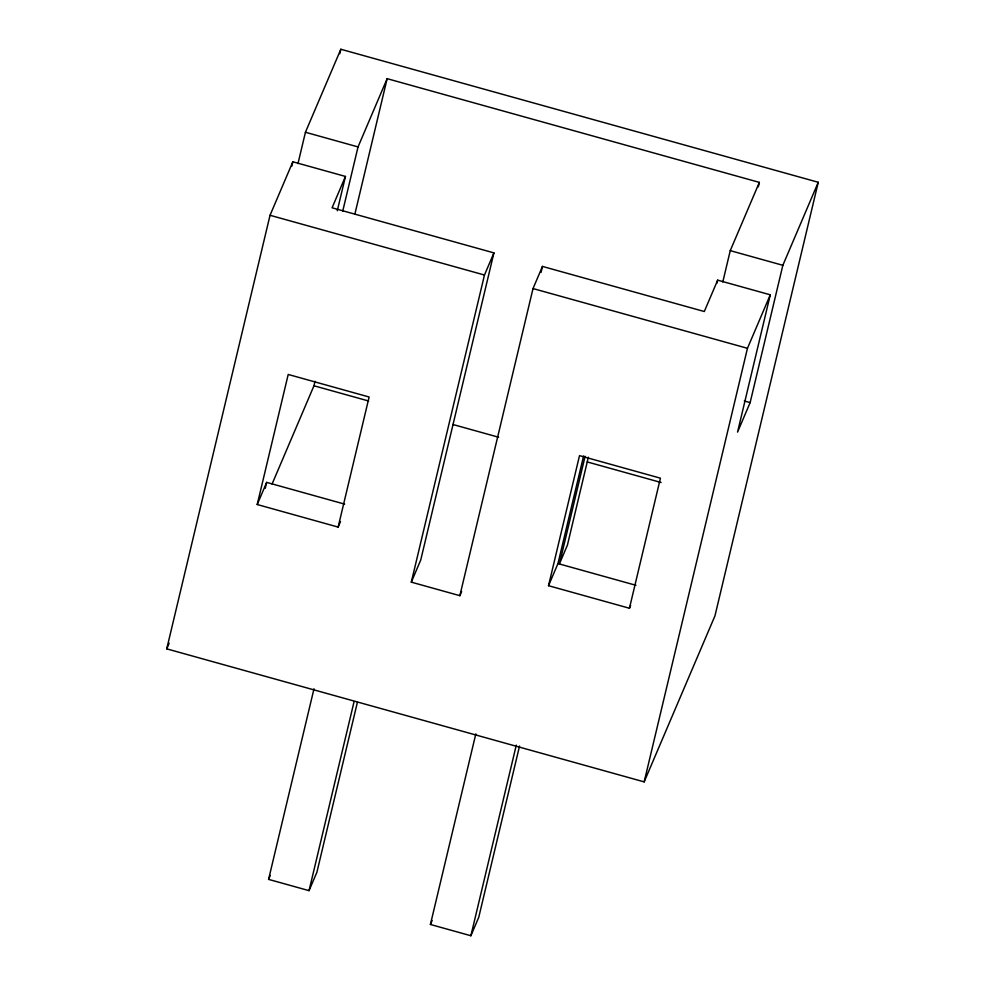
<?xml version="1.0" encoding="UTF-8"?>
<svg xmlns="http://www.w3.org/2000/svg" width="985" height="985" viewBox="0 0 985 985"><rect width="100%" height="100%" fill="white"/><g stroke="black" fill="none" stroke-linecap="round" stroke-linejoin="round"><path stroke-width="1.48" d="M297.975 163.608L305.436 132.261L340.835 49.25L818.252 182.274L714.962 615.859L644.165 781.881L166.748 648.856L270.038 215.284L292.853 161.786L345.452 176.438L337.276 210.765M291.782 166.256L292.853 161.786M339.763 53.732L340.835 49.25M257.22 504.529L288.211 374.46L369.129 397.004L338.138 527.086L257.22 504.529L266.664 482.391L344.639 504.123M265.248 488.314L266.664 482.391M342.743 211.098L358.035 146.925L387.142 78.665L759.361 182.385L758.302 186.854M272.082 484.029L313.969 385.775L315.04 381.306M354.822 214.336L387.142 78.665M357.358 702.453L316.911 872.205L309.044 890.649L268.585 879.383L313.993 688.786M309.044 890.649L354.095 701.542M461.633 591.529L459.86 595.679L411.311 582.147L484.472 275.024L493.916 252.886L332.08 207.798L345.452 176.438M493.916 252.886L420.743 560.009L411.311 582.147M459.86 595.679L533.02 288.556L542.464 266.418L704.3 311.519L717.671 280.159L770.27 294.81L737.556 432.107L750.139 402.594L782.853 265.297L818.252 182.274M541.048 272.389L542.464 266.418M519.538 746.064L478.747 917.306L470.879 935.75L430.42 924.472L475.829 733.874M548.522 585.706L579.512 455.636L660.43 478.181L629.44 608.25L548.522 585.706L557.966 563.568L583.612 455.92M470.879 935.75L516.288 745.153M585.102 456.289L559.542 563.592L567.409 545.148L588.353 457.212M716.957 283.138L717.671 280.159M722.793 281.981L730.254 250.633L759.361 182.385M644.165 781.881L747.455 348.308L770.27 294.81M166.748 648.856L169.149 643.23M338.138 527.086L340.502 521.545M268.585 879.383L270.272 875.431M430.42 924.472L432.107 920.519M629.44 608.25L630.622 605.479M305.436 132.261L358.035 146.925M730.254 250.633L782.853 265.297M270.038 215.284L484.472 275.024M533.02 288.556L747.455 348.308M744.303 400.969L750.139 402.594M313.969 385.775L368.624 401.006M452.817 424.473L498.607 437.229M587.232 461.928L661.083 482.502M557.966 563.568L635.941 585.299"/></g></svg>
